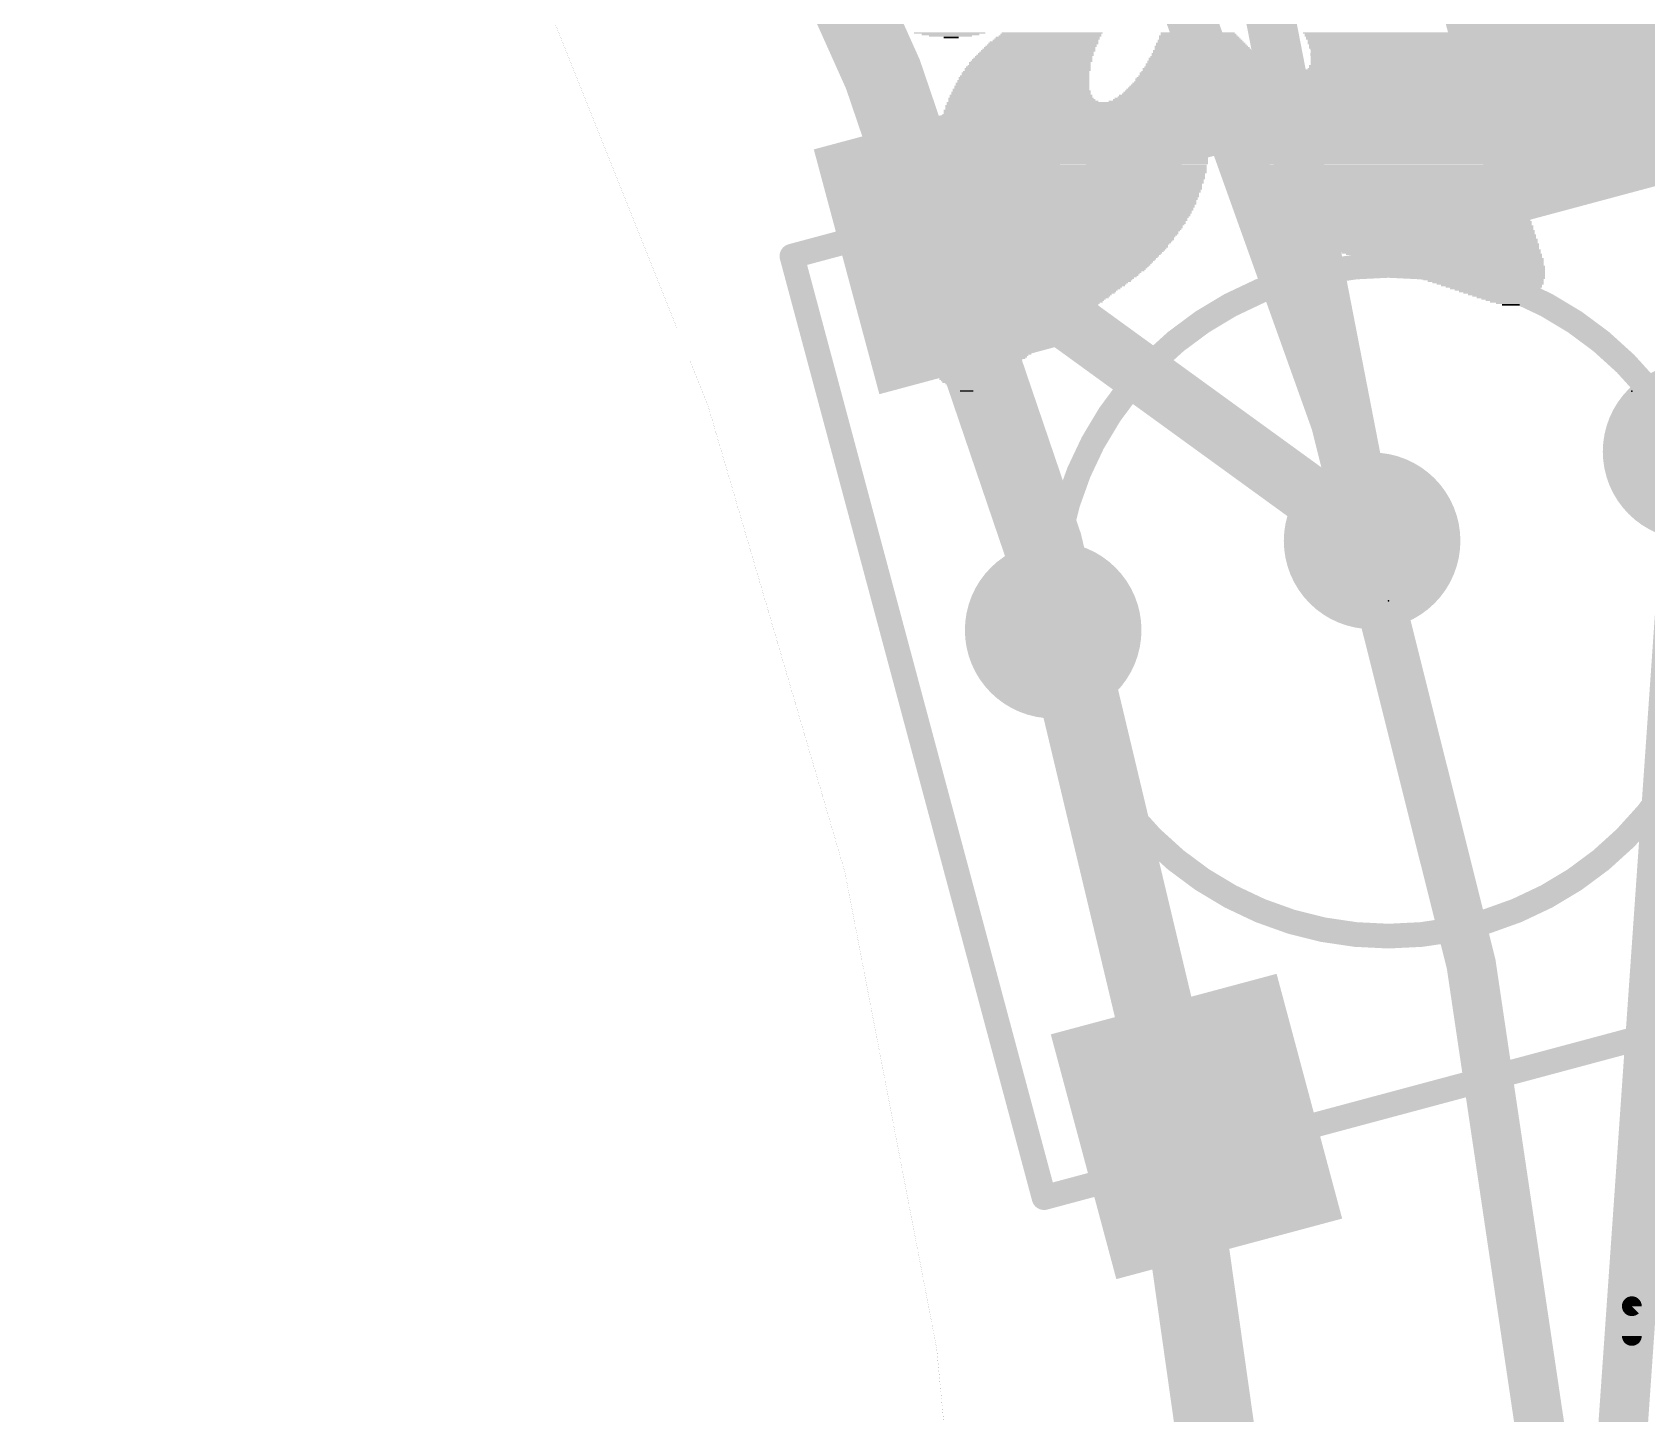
# Model space of a CAD drawing. Extents: x -33.4 to 34.4, y -34.2 to 33.7.
# Drawn here: x 21.25 to 29.54, y 3.39 to 10.48 of the extents above; entities that cross this region are included whole.
import ezdxf

# ---------------------------------------------------------------- set-up
doc = ezdxf.new("R2010")
doc.units = 0
for name, color, linetype in [('1', 22, 'CONTINUOUS'), ('16', 175, 'CONTINUOUS'), ('18', 82, 'CONTINUOUS'), ('20', 7, 'CONTINUOUS'), ('21', 2, 'CONTINUOUS'), ('22', 6, 'CONTINUOUS'), ('23', 7, 'CONTINUOUS'), ('24', 7, 'CONTINUOUS')]:
    doc.layers.add(name, color=color, linetype=linetype)

# ---------------------------------------------------------------- blocks, each defined once
blk = doc.blocks.new('RECT')
blk.add_solid([(-0.5, -0.5), (0.5, -0.5), (-0.5, 0.5), (0.5, 0.5)])
blk = doc.blocks.new('ROUNDV')
at = {"const_width": 0.5}
blk.add_lwpolyline([(0, -0.25, 1), (0, 0.25, 1), (0, -0.25)], format="xyb", dxfattribs=at)

msp = doc.modelspace()

# ---------------------------------------------------------------- linework, layer by layer
at = {"layer": '1'}
for points, const_width in [([(29.2, 0, 0.4142), (0, 29.2)], 0.254), ([(26.0573, 9.4646, 1), (25.9678, 9.3412)], 0.1524), ([(28.0858, 7.8057, 1), (28.1752, 7.9291)], 0.1524)]:
    msp.add_lwpolyline(points, format="xyb", dxfattribs=dict(at, const_width=const_width))
at = {"layer": '1', "const_width": 0.3048}
msp.add_lwpolyline([(26.0126, 9.4029), (28.1305, 7.8674)], dxfattribs=at)
at = {"layer": '16'}
for points, const_width in [([(27.5085, 0.3, 0.4206), (-0.3001, 27.5079)], 0.4064), ([(28.0682, 7.8553, 1), (28.1928, 7.8795)], 0.127)]:
    msp.add_lwpolyline(points, format="xyb", dxfattribs=dict(at, const_width=const_width))
at = {"layer": '16', "const_width": 0.254}
for points in [[(26.5986, 15.746), (28.1305, 7.8674)], [(29.7678, 8.3254), (29.2082, 0.3185)]]:
    msp.add_lwpolyline(points, dxfattribs=at)
at = {"layer": '20', "const_width": 0.0003}
msp.add_lwpolyline([(0, -26.162, 1), (0, 26.162, 1), (0, -26.162)], format="xyb", dxfattribs=at)
at = {"layer": '20'}
msp.add_arc((0, 0), 32.766, 0, 90, dxfattribs=at)
at = {"layer": '21', "const_width": 0.127}
for points in [[(29.113, 10.389), (29.9823, 10.6219)], [(25.1527, 9.3278), (29.113, 10.389)], [(29.113, 10.389), (30.2153, 9.7526)], [(26.4468, 4.4982), (25.1527, 9.3278)], [(31.2764, 5.7923), (26.4468, 4.4982)]]:
    msp.add_lwpolyline(points, dxfattribs=at)
at = {"layer": '21'}
for points, const_width in [([(29.1289, 10.4165, 1), (29.0971, 10.3615)], 0.0635), ([(29.1048, 10.4196, 1), (29.1212, 10.3583)], 0.0635), ([(29.1212, 10.3583, 1), (29.1048, 10.4196)], 0.0635), ([(25.1834, 9.336, 1), (25.122, 9.3196)], 0.0635), ([(25.1445, 9.3585, 1), (25.1609, 9.2972)], 0.0635), ([(28.2146, 5.8396, 1), (28.2146, 9.2805, 1), (28.2146, 5.8396)], 0.127), ([(26.4386, 4.5289, 1), (26.455, 4.4675)], 0.0635), ([(26.4161, 4.49, 1), (26.4775, 4.5064)], 0.0635)]:
    msp.add_lwpolyline(points, format="xyb", dxfattribs=dict(at, const_width=const_width))
at = {"layer": '22', "const_width": 0.1016}
for points in [[(29.4637, 3.9411), (29.6163, 4.0936)], [(29.4637, 3.7886), (29.4637, 3.9411)]]:
    msp.add_lwpolyline(points, dxfattribs=at)
at = {"layer": '22', "const_width": 0.0508}
for points in [[(29.4891, 3.9411, 1), (29.4383, 3.9411)], [(29.4458, 3.9591, 1), (29.4817, 3.9231)], [(29.4383, 3.7886, 1), (29.4891, 3.7886)]]:
    msp.add_lwpolyline(points, format="xyb", dxfattribs=at)
at = {"layer": '23'}
msp.add_point((28.2146, 7.5601), dxfattribs=at)
at = {"layer": '24'}
msp.add_point((29.464, 8.636), dxfattribs=at)

# ---------------------------------------------------------------- block references
at = {"layer": '1', "xscale": 1.3, "yscale": 1.2, "rotation": 105}
for p in [(29.2001, 10.257), (26.0126, 9.4029), (27.229, 4.8631)]:
    msp.add_blockref('RECT', p, dxfattribs=at)
at = {"layer": '18', "xscale": 0.9064, "yscale": 0.9064}
for p in [(29.7678, 8.3254), (29.7678, 8.3254), (28.1305, 7.8674), (28.1305, 7.8674), (26.4935, 7.4094), (26.4935, 7.4094)]:
    msp.add_blockref('ROUNDV', p, dxfattribs=at)
at = {"layer": '22', "rotation": 180}
for p, xscale, yscale in [((25.9626, 10.4724), 0.3658, 0.0076), ((25.9664, 10.4648), 0.2972, 0.0076), ((25.9664, 10.4572), 0.221, 0.0076), ((25.9702, 10.4496), 0.0762, 0.0076), ((26.4617, 10.442), 0.541, 0.0077), ((26.4655, 10.4496), 0.5334, 0.0076), ((26.477, 10.4572), 0.5257, 0.0076), ((26.4808, 10.4648), 0.5181, 0.0076), ((26.4884, 10.4724), 0.5182, 0.0076), ((27.239, 10.4572), 0.4039, 0.0076), ((27.2428, 10.4496), 0.4115, 0.0076), ((27.2466, 10.442), 0.4191, 0.0077), ((27.2351, 10.4724), 0.381, 0.0076), ((27.239, 10.4648), 0.3887, 0.0076), ((28.1763, 10.4724), 0.8001, 0.0076), ((28.1838, 10.4648), 0.8001, 0.0076), ((28.1838, 10.4572), 0.8001, 0.0076), ((28.1914, 10.4496), 0.8001, 0.0076), ((28.1953, 10.442), 0.8077, 0.0077), ((26.4008, 10.3581), 0.6019, 0.0076), ((26.4046, 10.3658), 0.5943, 0.0077), ((26.4084, 10.3734), 0.5867, 0.0076), ((26.416, 10.381), 0.5868, 0.0076), ((26.4198, 10.3886), 0.5792, 0.0076), ((26.4237, 10.3962), 0.5715, 0.0076), ((26.4313, 10.4039), 0.5715, 0.0077), ((26.4351, 10.4115), 0.5639, 0.0076), ((26.4427, 10.4191), 0.5639, 0.0076), ((26.4465, 10.4267), 0.5563, 0.0076), ((26.4541, 10.4343), 0.541, 0.0076), ((27.2694, 10.3658), 0.541, 0.0077), ((27.2733, 10.3581), 0.5487, 0.0076), ((27.2656, 10.381), 0.5182, 0.0076), ((27.2694, 10.3734), 0.5258, 0.0076), ((27.2542, 10.4039), 0.48, 0.0077), ((27.258, 10.3962), 0.4876, 0.0076), ((27.2619, 10.3886), 0.4953, 0.0076), ((27.2504, 10.4191), 0.4572, 0.0076), ((27.2542, 10.4115), 0.4648, 0.0076), ((27.2504, 10.4267), 0.442, 0.0076), ((27.2466, 10.4343), 0.4343, 0.0076), ((28.199, 10.4343), 0.8001, 0.0076), ((28.2067, 10.4191), 0.8154, 0.0076), ((28.2029, 10.4267), 0.8077, 0.0076), ((28.2105, 10.4115), 0.8078, 0.0076), ((28.2143, 10.4039), 0.8154, 0.0077), ((28.2143, 10.3962), 0.8154, 0.0076), ((28.2219, 10.3886), 0.8153, 0.0076), ((28.2295, 10.3658), 0.8305, 0.0077), ((28.2295, 10.3581), 0.8305, 0.0076), ((28.2258, 10.381), 0.8229, 0.0076), ((28.2258, 10.3734), 0.8229, 0.0076), ((26.3551, 10.2743), 0.6477, 0.0076), ((26.3627, 10.2896), 0.6477, 0.0077), ((26.3627, 10.2819), 0.6477, 0.0076), ((26.3665, 10.2972), 0.6401, 0.0076), ((26.3703, 10.3048), 0.6325, 0.0076), ((26.3741, 10.32), 0.6248, 0.0076), ((26.3741, 10.3124), 0.6248, 0.0076), ((26.3817, 10.3277), 0.6248, 0.0077), ((26.3855, 10.3353), 0.6172, 0.0076), ((26.3893, 10.3429), 0.6096, 0.0076), ((26.3931, 10.3505), 0.602, 0.0076), ((27.3419, 10.2743), 0.7925, 0.0076), ((27.3114, 10.2896), 0.7163, 0.0077), ((27.3228, 10.2819), 0.7391, 0.0076), ((27.3075, 10.2972), 0.6934, 0.0076), ((27.2961, 10.3124), 0.6554, 0.0076), ((27.3037, 10.3048), 0.6706, 0.0076), ((27.2847, 10.3277), 0.6172, 0.0077), ((27.2923, 10.32), 0.6324, 0.0076), ((27.2847, 10.3353), 0.602, 0.0076), ((27.2771, 10.3429), 0.5867, 0.0076), ((27.2771, 10.3505), 0.5715, 0.0076), ((28.2219, 10.2743), 0.9373, 0.0076), ((28.2334, 10.2819), 0.8991, 0.0076), ((28.241, 10.2896), 0.8839, 0.0077), ((28.241, 10.3048), 0.8687, 0.0076), ((28.241, 10.2972), 0.8687, 0.0076), ((28.2334, 10.3505), 0.8382, 0.0076), ((28.2334, 10.3429), 0.8382, 0.0076), ((28.2372, 10.3353), 0.8458, 0.0076), ((28.2372, 10.3277), 0.8458, 0.0077), ((28.241, 10.32), 0.8534, 0.0076), ((28.241, 10.3124), 0.8534, 0.0076), ((26.3322, 10.1981), 0.6934, 0.0076), ((26.3322, 10.1905), 0.6934, 0.0076), ((26.336, 10.2134), 0.6858, 0.0077), ((26.336, 10.2057), 0.6858, 0.0076), ((26.3398, 10.2286), 0.6782, 0.0076), ((26.3398, 10.221), 0.6782, 0.0076), ((26.3436, 10.2438), 0.6706, 0.0076), ((26.3436, 10.2362), 0.6706, 0.0076), ((26.3474, 10.2515), 0.663, 0.0077), ((26.3513, 10.2667), 0.6553, 0.0076), ((26.3513, 10.2591), 0.6553, 0.0076), ((27.799, 10.1905), 1.844, 0.0076), ((27.8028, 10.1981), 1.8364, 0.0076), ((27.8028, 10.2057), 1.8212, 0.0076), ((27.8067, 10.2134), 1.8135, 0.0077), ((27.8105, 10.221), 1.8059, 0.0076), ((27.8105, 10.2362), 1.7907, 0.0076), ((27.8105, 10.2286), 1.7907, 0.0076), ((27.8105, 10.2438), 1.7755, 0.0076), ((27.8143, 10.2515), 1.7679, 0.0077), ((27.8143, 10.2667), 1.7526, 0.0076), ((27.8181, 10.2591), 1.7602, 0.0076), ((27.3457, 10.1143), 2.7965, 0.0076), ((27.3495, 10.1067), 2.8041, 0.0076), ((26.3284, 10.1372), 0.7467, 0.0077), ((26.3322, 10.1295), 0.7544, 0.0076), ((26.3398, 10.1219), 0.7696, 0.0076), ((26.3284, 10.1524), 0.7315, 0.0076), ((26.3284, 10.1448), 0.7315, 0.0076), ((26.3284, 10.1676), 0.7163, 0.0076), ((26.3284, 10.16), 0.7163, 0.0076), ((26.3284, 10.1829), 0.7011, 0.0076), ((26.3322, 10.1753), 0.7087, 0.0077), ((27.7609, 10.1219), 1.966, 0.0076), ((27.7724, 10.1295), 1.9431, 0.0076), ((27.7724, 10.1372), 1.9279, 0.0077), ((27.78, 10.1448), 1.9126, 0.0076), ((27.7838, 10.1524), 1.905, 0.0076), ((27.7876, 10.16), 1.8822, 0.0076), ((27.7914, 10.1676), 1.8746, 0.0076), ((27.7953, 10.1753), 1.8669, 0.0077), ((27.7952, 10.1829), 1.8516, 0.0076), ((27.3457, 10.0305), 2.8575, 0.0076), ((27.3457, 10.0229), 2.8575, 0.0077), ((27.3457, 10.0533), 2.8423, 0.0076), ((27.3457, 10.0457), 2.8423, 0.0076), ((27.3495, 10.0381), 2.8499, 0.0076), ((27.3456, 10.0762), 2.827, 0.0076), ((27.3456, 10.0686), 2.827, 0.0076), ((27.3495, 10.061), 2.8347, 0.0077), ((27.3456, 10.0991), 2.8118, 0.0077), ((27.3456, 10.0914), 2.8118, 0.0076), ((27.3494, 10.0838), 2.8194, 0.0076), ((26.5951, 9.9695), 1.3869, 0.0076), ((26.5951, 9.9619), 1.3869, 0.0076), ((26.5951, 9.9543), 1.3869, 0.0076), ((26.5951, 9.9466), 1.3869, 0.0077), ((26.5989, 10), 1.3792, 0.0076), ((26.5989, 9.9924), 1.3792, 0.0076), ((26.5989, 9.9848), 1.3792, 0.0077), ((26.5989, 9.9771), 1.3792, 0.0076), ((26.6027, 10.0152), 1.3716, 0.0076), ((26.6027, 10.0076), 1.3716, 0.0076), ((28.039, 10.0152), 1.4859, 0.0076), ((28.039, 10.0076), 1.4859, 0.0076), ((28.039, 10), 1.4859, 0.0076), ((28.0429, 9.9924), 1.4935, 0.0076), ((28.0466, 9.9848), 1.4859, 0.0077), ((28.0466, 9.9771), 1.4859, 0.0076), ((28.0505, 9.9695), 1.4935, 0.0076), ((28.0542, 9.9619), 1.4859, 0.0076), ((28.0542, 9.9543), 1.4859, 0.0076), ((28.0581, 9.9466), 1.4936, 0.0077), ((26.5875, 9.9009), 1.4021, 0.0076), ((26.5875, 9.8933), 1.4021, 0.0076), ((26.5875, 9.8857), 1.4021, 0.0076), ((26.5875, 9.8781), 1.4021, 0.0076), ((26.5875, 9.8704), 1.4021, 0.0077), ((26.5875, 9.8628), 1.4021, 0.0076), ((26.5913, 9.939), 1.3945, 0.0076), ((26.5913, 9.9314), 1.3945, 0.0076), ((26.5913, 9.9238), 1.3945, 0.0076), ((26.5913, 9.9162), 1.3945, 0.0076), ((26.5913, 9.9085), 1.3945, 0.0077), ((28.062, 9.939), 1.4859, 0.0076), ((28.062, 9.9314), 1.4859, 0.0076), ((28.062, 9.9238), 1.4859, 0.0076), ((28.0658, 9.9162), 1.4935, 0.0076), ((28.0696, 9.9085), 1.4859, 0.0077), ((28.0696, 9.9009), 1.4859, 0.0076), ((28.0734, 9.8933), 1.4935, 0.0076), ((28.0771, 9.8857), 1.4859, 0.0076), ((28.0771, 9.8781), 1.4859, 0.0076), ((28.081, 9.8704), 1.4935, 0.0077), ((28.0847, 9.8628), 1.4859, 0.0076), ((26.5837, 9.8476), 1.4097, 0.0076), ((26.5837, 9.84), 1.4097, 0.0076), ((26.5837, 9.8323), 1.4097, 0.0077), ((26.5837, 9.8247), 1.4097, 0.0076), ((26.5837, 9.8171), 1.4097, 0.0076), ((26.5837, 9.8095), 1.4097, 0.0076), ((26.5837, 9.8019), 1.4097, 0.0076), ((26.5799, 9.7942), 1.4021, 0.0077), ((26.5799, 9.7866), 1.4021, 0.0076), ((26.5799, 9.779), 1.4021, 0.0076), ((26.5875, 9.8552), 1.4021, 0.0076), ((28.0847, 9.8552), 1.4859, 0.0076), ((28.0923, 9.8476), 1.4859, 0.0076), ((28.0923, 9.84), 1.4859, 0.0076), ((28.0923, 9.8323), 1.4859, 0.0077), ((28.1001, 9.8247), 1.4859, 0.0076), ((28.1001, 9.8171), 1.4859, 0.0076), ((28.1076, 9.8019), 1.4859, 0.0076), ((28.1039, 9.8095), 1.4783, 0.0076), ((28.1115, 9.7942), 1.4783, 0.0077), ((28.1115, 9.7866), 1.4783, 0.0076), ((28.1191, 9.779), 1.4783, 0.0076), ((26.5761, 9.7561), 1.4097, 0.0077), ((26.5722, 9.7485), 1.402, 0.0076), ((26.5722, 9.7409), 1.402, 0.0076), ((26.5722, 9.7333), 1.402, 0.0076), ((26.5722, 9.7257), 1.402, 0.0076), ((26.5684, 9.718), 1.3944, 0.0077), ((26.5684, 9.7104), 1.3944, 0.0076), ((26.5684, 9.7028), 1.3944, 0.0076), ((26.5646, 9.6952), 1.3868, 0.0076), ((26.5799, 9.7714), 1.4021, 0.0076), ((26.5799, 9.7638), 1.4021, 0.0076), ((28.1191, 9.7714), 1.4783, 0.0076), ((28.1228, 9.7638), 1.4707, 0.0076), ((28.1305, 9.7561), 1.4706, 0.0077), ((28.1305, 9.7485), 1.4706, 0.0076), ((28.1343, 9.7409), 1.463, 0.0076), ((28.1381, 9.7333), 1.4706, 0.0076), ((28.1419, 9.7257), 1.463, 0.0076), ((28.1457, 9.718), 1.4554, 0.0077), ((28.1496, 9.7104), 1.4631, 0.0076), ((28.1533, 9.7028), 1.4555, 0.0076), ((28.1572, 9.6952), 1.4478, 0.0076), ((26.5646, 9.6876), 1.3868, 0.0076), ((26.5646, 9.6799), 1.3868, 0.0077), ((26.5646, 9.6723), 1.3868, 0.0076), ((26.5608, 9.6647), 1.3792, 0.0076), ((26.5608, 9.6571), 1.3792, 0.0076), ((26.557, 9.6495), 1.3716, 0.0076), ((26.557, 9.6418), 1.3716, 0.0077), ((26.557, 9.6342), 1.3716, 0.0076), ((26.5532, 9.6266), 1.3639, 0.0076), ((26.5532, 9.619), 1.3639, 0.0076), ((26.5494, 9.6114), 1.3563, 0.0076), ((28.1648, 9.6876), 1.4478, 0.0076), ((28.1648, 9.6799), 1.4478, 0.0077), ((28.1686, 9.6723), 1.4402, 0.0076), ((28.1762, 9.6647), 1.4402, 0.0076), ((28.18, 9.6571), 1.4326, 0.0076), ((28.1838, 9.6495), 1.4249, 0.0076), ((28.1914, 9.6418), 1.4249, 0.0077), ((28.1953, 9.6342), 1.4173, 0.0076), ((28.199, 9.6266), 1.4097, 0.0076), ((28.2066, 9.619), 1.4097, 0.0076), ((28.2105, 9.6114), 1.402, 0.0076), ((26.5494, 9.6037), 1.3563, 0.0077), ((26.5494, 9.5961), 1.3563, 0.0076), ((26.5456, 9.5885), 1.3487, 0.0076), ((26.5456, 9.5809), 1.3487, 0.0076), ((26.5418, 9.5733), 1.3411, 0.0076), ((26.5418, 9.5656), 1.3411, 0.0077), ((26.538, 9.558), 1.3335, 0.0076), ((26.538, 9.5504), 1.3335, 0.0076), ((26.5341, 9.5428), 1.3258, 0.0076), ((26.5341, 9.5352), 1.3258, 0.0076), ((26.5303, 9.5275), 1.3182, 0.0077), ((28.2143, 9.6037), 1.3944, 0.0077), ((28.2219, 9.5961), 1.3945, 0.0076), ((28.2258, 9.5885), 1.3869, 0.0076), ((28.2295, 9.5809), 1.3793, 0.0076), ((28.2372, 9.5733), 1.3792, 0.0076), ((28.241, 9.5656), 1.3716, 0.0077), ((28.2448, 9.558), 1.364, 0.0076), ((28.2524, 9.5504), 1.364, 0.0076), ((28.26, 9.5428), 1.3487, 0.0076), ((28.2639, 9.5352), 1.3411, 0.0076), ((28.2715, 9.5275), 1.3411, 0.0077), ((26.5265, 9.5199), 1.3106, 0.0076), ((26.5265, 9.5123), 1.3106, 0.0076), ((26.5227, 9.5047), 1.303, 0.0076), ((26.5227, 9.4971), 1.303, 0.0076), ((26.5189, 9.4894), 1.2954, 0.0077), ((26.5151, 9.4818), 1.2877, 0.0076), ((26.5151, 9.4742), 1.2877, 0.0076), ((26.5113, 9.4666), 1.2801, 0.0076), ((26.5075, 9.459), 1.2725, 0.0076), ((26.5037, 9.4513), 1.2649, 0.0077), ((26.5037, 9.4437), 1.2649, 0.0076), ((28.2791, 9.5199), 1.3259, 0.0076), ((28.2829, 9.5123), 1.3182, 0.0076), ((28.2905, 9.5047), 1.3182, 0.0076), ((28.2981, 9.4971), 1.303, 0.0076), ((28.3019, 9.4894), 1.2954, 0.0077), ((28.3134, 9.4818), 1.2878, 0.0076), ((28.321, 9.4742), 1.2726, 0.0076), ((28.3248, 9.4666), 1.265, 0.0076), ((28.3362, 9.459), 1.2573, 0.0076), ((28.3438, 9.4513), 1.2421, 0.0077), ((28.3515, 9.4437), 1.2268, 0.0076), ((26.4999, 9.4361), 1.2573, 0.0076), ((26.496, 9.4285), 1.2496, 0.0076), ((26.4922, 9.4209), 1.242, 0.0076), ((26.4922, 9.4132), 1.242, 0.0077), ((26.4884, 9.4056), 1.2344, 0.0076), ((26.4846, 9.398), 1.2268, 0.0076), ((26.4808, 9.3904), 1.2192, 0.0076), ((26.477, 9.3828), 1.2115, 0.0076), ((26.477, 9.3751), 1.2115, 0.0077), ((26.4732, 9.3675), 1.2039, 0.0076), ((28.3591, 9.4361), 1.2268, 0.0076), ((28.3667, 9.4285), 1.2116, 0.0076), ((28.3743, 9.4209), 1.1963, 0.0076), ((28.3858, 9.4132), 1.1887, 0.0077), ((28.3972, 9.4056), 1.1658, 0.0076), ((28.4048, 9.398), 1.1506, 0.0076), ((28.4162, 9.3904), 1.143, 0.0076), ((28.4276, 9.3828), 1.1201, 0.0076), ((28.4352, 9.3751), 1.1049, 0.0077), ((28.4467, 9.3675), 1.082, 0.0076), ((26.4694, 9.3599), 1.1963, 0.0076), ((26.4656, 9.3523), 1.1887, 0.0076), ((26.4618, 9.3447), 1.1811, 0.0076), ((26.4579, 9.337), 1.1734, 0.0077), ((26.4541, 9.3294), 1.1658, 0.0076), ((26.4503, 9.3218), 1.1582, 0.0076), ((26.4465, 9.3142), 1.1506, 0.0076), ((26.4427, 9.3066), 1.143, 0.0076), ((26.4389, 9.2989), 1.1353, 0.0077), ((26.4351, 9.2913), 1.1277, 0.0076), ((26.4313, 9.2837), 1.1201, 0.0076), ((28.462, 9.3599), 1.0668, 0.0076), ((28.4734, 9.3523), 1.044, 0.0076), ((28.4849, 9.3447), 1.0211, 0.0076), ((28.5001, 9.337), 1.0059, 0.0077), ((28.5115, 9.3294), 0.983, 0.0076), ((28.523, 9.3218), 0.9601, 0.0076), ((28.5382, 9.3142), 0.9449, 0.0076), ((28.5496, 9.3066), 0.922, 0.0076), ((28.5648, 9.2989), 0.8915, 0.0077), ((28.5763, 9.2913), 0.8687, 0.0076), ((28.5877, 9.2837), 0.8458, 0.0076), ((26.4275, 9.2761), 1.1125, 0.0076), ((26.4237, 9.2685), 1.1049, 0.0076), ((26.4198, 9.2608), 1.0972, 0.0077), ((26.416, 9.2532), 1.0896, 0.0076), ((26.4084, 9.2456), 1.0744, 0.0076), ((26.4046, 9.238), 1.0668, 0.0076), ((26.4008, 9.2304), 1.0591, 0.0076), ((26.397, 9.2227), 1.0515, 0.0077), ((26.3894, 9.2151), 1.0363, 0.0076), ((26.3856, 9.2075), 1.0287, 0.0076), ((26.3817, 9.1999), 1.021, 0.0076), ((28.6029, 9.2761), 0.8306, 0.0076), ((28.6144, 9.2685), 0.8077, 0.0076), ((28.6258, 9.2608), 0.7848, 0.0077), ((28.6372, 9.2532), 0.762, 0.0076), ((28.6486, 9.2456), 0.7391, 0.0076), ((28.6601, 9.238), 0.7163, 0.0076), ((28.6715, 9.2304), 0.6934, 0.0076), ((28.683, 9.2227), 0.6705, 0.0077), ((28.6944, 9.2151), 0.6477, 0.0076), ((28.702, 9.2075), 0.6172, 0.0076), ((28.7134, 9.1999), 0.5944, 0.0076), ((26.3741, 9.1923), 1.0058, 0.0076), ((26.3703, 9.1847), 0.9982, 0.0077), ((26.3665, 9.177), 0.9906, 0.0076), ((26.3589, 9.1694), 0.9753, 0.0076), ((26.3551, 9.1618), 0.9677, 0.0076), ((26.3475, 9.1542), 0.9525, 0.0076), ((26.3436, 9.1466), 0.9448, 0.0077), ((26.3398, 9.1389), 0.9372, 0.0076), ((26.3322, 9.1313), 0.922, 0.0076), ((26.3284, 9.1237), 0.9144, 0.0076), ((26.3246, 9.1161), 0.9067, 0.0076), ((28.7248, 9.1923), 0.5715, 0.0076), ((28.7363, 9.1847), 0.5486, 0.0077), ((28.7439, 9.177), 0.5182, 0.0076), ((28.7553, 9.1694), 0.4953, 0.0076), ((28.763, 9.1618), 0.4649, 0.0076), ((28.7706, 9.1542), 0.4343, 0.0076), ((28.782, 9.1466), 0.4114, 0.0077), ((28.7896, 9.1389), 0.381, 0.0076), ((28.7973, 9.1313), 0.3505, 0.0076), ((28.8049, 9.1237), 0.3201, 0.0076), ((28.8125, 9.1161), 0.2896, 0.0076), ((26.317, 9.1085), 0.8915, 0.0077), ((26.3132, 9.1008), 0.8839, 0.0076), ((26.3094, 9.0932), 0.8763, 0.0076), ((26.3017, 9.0856), 0.861, 0.0076), ((26.2979, 9.078), 0.8534, 0.0076), ((26.2903, 9.0704), 0.8382, 0.0077), ((26.2865, 9.0627), 0.8305, 0.0076), ((26.2827, 9.0551), 0.8229, 0.0076), ((26.2751, 9.0475), 0.8077, 0.0076), ((26.2713, 9.0399), 0.8001, 0.0076), ((26.2674, 9.0323), 0.7924, 0.0077), ((28.8201, 9.1085), 0.259, 0.0077), ((28.8239, 9.1008), 0.221, 0.0076), ((28.8316, 9.0932), 0.1905, 0.0076), ((28.8392, 9.0856), 0.1447, 0.0076), ((28.843, 9.078), 0.0915, 0.0076), ((26.2598, 9.0246), 0.7772, 0.0076), ((26.256, 9.017), 0.7696, 0.0076), ((26.2484, 9.0094), 0.7543, 0.0076), ((26.2446, 9.0018), 0.7467, 0.0076), ((26.2408, 8.9942), 0.7391, 0.0077), ((26.2332, 8.9865), 0.7239, 0.0076), ((26.2293, 8.9789), 0.7162, 0.0076), ((26.2255, 8.9713), 0.7086, 0.0076), ((26.2179, 8.9637), 0.6934, 0.0076), ((26.2141, 8.9561), 0.6858, 0.0077), ((26.2103, 8.9484), 0.6781, 0.0076), ((26.2027, 8.9408), 0.6629, 0.0076), ((26.1989, 8.9332), 0.6553, 0.0076), ((26.1912, 8.9256), 0.64, 0.0076), ((26.1874, 8.918), 0.6324, 0.0077), ((26.1836, 8.9103), 0.6248, 0.0076), ((26.176, 8.9027), 0.6096, 0.0076), ((26.1722, 8.8951), 0.6019, 0.0076), ((26.1684, 8.8875), 0.5943, 0.0076), ((26.1608, 8.8799), 0.5791, 0.0077), ((26.157, 8.8722), 0.5715, 0.0076), ((26.1531, 8.8646), 0.5638, 0.0076), ((26.1455, 8.857), 0.5486, 0.0076), ((26.1417, 8.8494), 0.541, 0.0076), ((26.1341, 8.8418), 0.5257, 0.0077), ((26.1303, 8.8341), 0.5181, 0.0076), ((26.1265, 8.8265), 0.5105, 0.0076), ((26.1189, 8.8189), 0.4953, 0.0076), ((26.115, 8.8113), 0.4876, 0.0076), ((26.1112, 8.8037), 0.48, 0.0077), ((26.1036, 8.796), 0.4648, 0.0076), ((26.1036, 8.7884), 0.4496, 0.0076), ((26.0998, 8.7808), 0.4419, 0.0076), ((26.0922, 8.7732), 0.4267, 0.0076), ((26.0884, 8.7656), 0.4191, 0.0077), ((26.0807, 8.7579), 0.4038, 0.0076), ((26.0807, 8.7503), 0.3886, 0.0076), ((26.0769, 8.7427), 0.381, 0.0076), ((26.0693, 8.7351), 0.3658, 0.0076), ((26.0693, 8.7275), 0.3505, 0.0077), ((26.0655, 8.7198), 0.3429, 0.0076), ((26.0617, 8.7122), 0.3201, 0.0076), ((26.0617, 8.7046), 0.3048, 0.0076), ((26.0541, 8.697), 0.2895, 0.0076), ((26.0541, 8.6894), 0.2743, 0.0077), ((26.0541, 8.6817), 0.2591, 0.0076), ((26.054, 8.6741), 0.2286, 0.0076), ((26.0503, 8.6665), 0.2057, 0.0076), ((26.0541, 8.6589), 0.1829, 0.0076), ((26.054, 8.6513), 0.1524, 0.0077), ((26.0503, 8.6436), 0.1143, 0.0076), ((26.0502, 8.636), 0.0686, 0.0076)]:
    msp.add_blockref('RECT', p, dxfattribs=dict(at, xscale=xscale, yscale=yscale))

doc.saveas('drawing.dxf')
